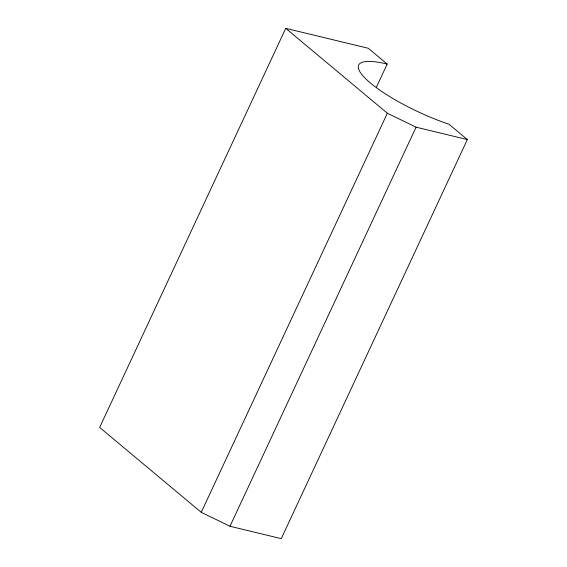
<?xml version="1.0" encoding="UTF-8"?>
<svg xmlns="http://www.w3.org/2000/svg" width="567" height="567" viewBox="0 0 567 567"><rect width="100%" height="100%" fill="white"/><g stroke="black" fill="none" stroke-linecap="round" stroke-linejoin="round"><path stroke-width="0.85" d="M285.747 28.35L99.65 427.44L201.25 512.32L229.982 526.275L281.253 538.65L467.35 139.56L449.014 124.244A74.234 17.201 25 0 1 365.885 78.941A74.234 17.201 25 0 1 387.197 64.071L368.295 48.273L285.747 28.35L387.353 113.237L416.079 127.185L467.35 139.56M376.36 87.311L387.197 64.071M201.25 512.32L387.353 113.237M229.982 526.275L416.079 127.185"/></g></svg>
